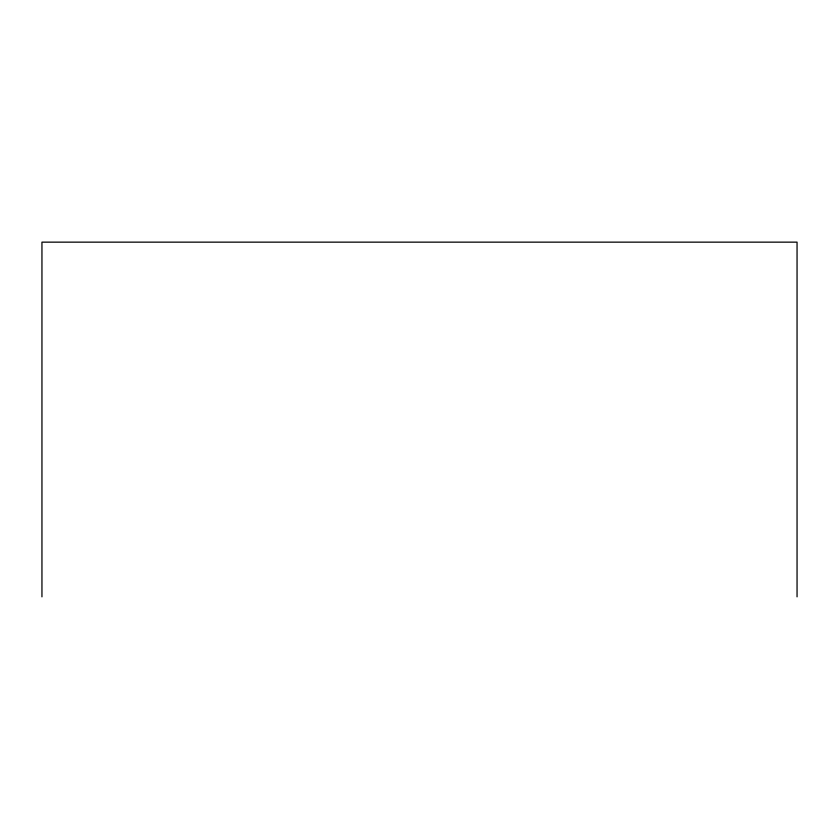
<?xml version="1.0" encoding="UTF-8"?>
<svg xmlns="http://www.w3.org/2000/svg" width="839" height="839" viewBox="0 0 839 839"><rect width="100%" height="100%" fill="white"/><g stroke="black" fill="none" stroke-linecap="round" stroke-linejoin="round"><path stroke-width="1.26" d="M797.05 596.854L797.05 242.146L41.95 242.146L41.95 596.854"/></g></svg>
